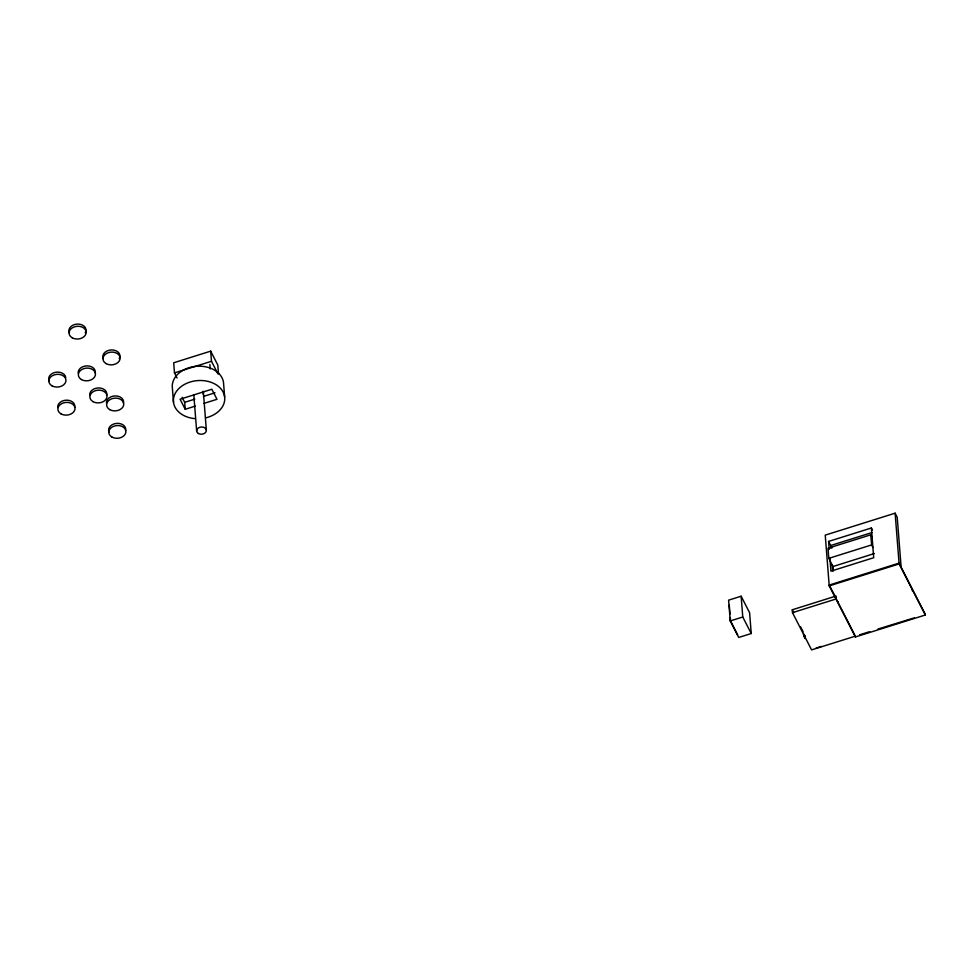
<?xml version="1.0" encoding="UTF-8"?>
<svg xmlns="http://www.w3.org/2000/svg" width="974" height="974" viewBox="0 0 974 974"><rect width="100%" height="100%" fill="white"/><g stroke="black" fill="none" stroke-linecap="round" stroke-linejoin="round"><path stroke-width="1.46" d="M218.493 373.724L217.811 365.043L210.688 351.151L173.689 362.778L174.48 372.896L177.073 377.949M174.48 372.896L211.48 361.281L210.688 351.151M195.336 406.109L185.23 409.275L184.683 402.323L194.788 399.145M203.444 396.43L214.998 392.802M203.992 403.382L216.983 399.303L211.833 389.247L180.08 399.218L185.23 409.275M901.145 567.209L897.212 517.267L895.118 513.176L825.234 535.128L829.227 585.885L855.416 636.959L925.3 615.008L925.239 614.204L899.051 563.13L829.166 585.082M829.203 549.433L828.582 541.434L871.377 527.993L872.424 530.039M872.047 532.534L830.676 545.525L830.883 548.192M872.107 537.331L870.805 534.799L828.01 548.24L828.813 558.358L833.001 566.527L833.342 570.922M828.813 558.358L871.608 544.916L870.805 534.799M833.001 566.527L874.372 553.536M741.141 596.222L728.601 600.154L730.244 620.949L738.706 637.459L751.246 633.526L749.603 612.731L741.141 596.222L742.772 617.005L751.246 633.526M829.227 585.885L899.112 563.934L895.118 513.176M730.244 620.949L742.772 617.005M855.416 636.959L855.355 636.156L811.586 649.889L792.495 612.658L792.276 609.785L834.621 596.478M792.495 612.658L836.264 598.925L836.033 596.039M804.889 636.192L805.072 638.53L803.745 635.937L805.048 635.535M816.102 648.087L821.399 646.419M859.652 634.804L869.685 631.651M877.988 629.046L914.367 617.833M899.112 563.934L925.3 615.008M871.608 544.916L872.899 547.449M828.582 541.434L831.942 547.985M831.845 589.927L836.228 598.462M829.69 586.092L831.224 588.71M836.264 598.925L854.661 634.804M792.276 609.785L793.64 612.439M800.591 626.854L803.136 631.822M737.647 634.829L730.537 620.962L730.269 617.54M211.48 361.281L217.957 373.906M182.101 397.295L184.683 402.323M912.321 589.988L912.48 591.084M871.377 527.993L873.715 557.712L830.919 571.154L829.885 558.005M837.92 601.762L837.969 602.382M832.21 564.981L832.66 570.837M803.562 633.599L803.745 635.937M729.295 605.219L730.001 614.156M224.641 396.881L223.521 382.575A25.726 19.09 -4.5 0 0 195.47 366.382A25.726 19.09 -4.5 0 0 172.374 388.066L173.506 402.372M209.873 364.422L210.226 368.927M203.371 392.145L206.354 430.082M193.789 394.64L196.663 431.129M69.41 332.974A8.596 6.38 -4.5 0 1 77.737 324.062A8.596 6.38 -4.5 0 1 85.262 332.828M78.188 373.188A8.596 6.38 -4.5 0 1 87.015 365.871A8.596 6.38 -4.5 0 1 95.196 373.018M89.73 395.237A8.596 6.38 -4.5 0 1 98.569 387.932A8.596 6.38 -4.5 0 1 106.738 395.079M194.849 418.625A25.726 19.09 -4.5 0 1 177.158 390.428A25.726 19.09 -4.5 0 1 219.71 387.518A25.726 19.09 -4.5 0 1 205.526 417.895M203.091 391.231A4.882 3.616 -4.5 0 1 202.957 394.007M103.354 358.822A8.596 6.38 -4.5 0 1 111.681 349.909A8.596 6.38 -4.5 0 1 119.205 358.663M49.211 381.017A8.596 6.38 -4.5 0 1 55.311 372.336A8.596 6.38 -4.5 0 1 65.782 377.571M106.47 403.212A8.596 6.38 -4.5 0 1 115.297 395.907A8.596 6.38 -4.5 0 1 123.479 403.053M109.125 432.249A8.596 6.38 -4.5 0 1 116.332 423.398A8.596 6.38 -4.5 0 1 125.634 430.471M57.734 407.485A8.596 6.38 -4.5 0 1 66.573 400.168A8.596 6.38 -4.5 0 1 74.742 407.315M72.161 337.771A8.596 6.38 -4.5 0 0 86.089 333.4A8.596 6.38 -4.5 0 0 74.608 326.777A8.596 6.38 -4.5 0 0 72.161 337.771M81.451 379.58A8.596 6.38 -4.5 0 0 95.367 375.209A8.596 6.38 -4.5 0 0 83.886 368.586A8.596 6.38 -4.5 0 0 81.451 379.58M92.993 401.641A8.596 6.38 -4.5 0 0 106.921 397.27A8.596 6.38 -4.5 0 0 95.44 390.647A8.596 6.38 -4.5 0 0 92.993 401.641M198.416 433.515A4.882 3.616 -4.5 0 0 206.318 431.032A4.882 3.616 -4.5 0 0 199.804 427.269A4.882 3.616 -4.5 0 0 198.416 433.515M106.105 363.619A8.596 6.38 -4.5 0 0 120.021 359.248A8.596 6.38 -4.5 0 0 108.552 352.612A8.596 6.38 -4.5 0 0 106.105 363.619M51.963 385.814A8.596 6.38 -4.5 0 0 65.879 381.443A8.596 6.38 -4.5 0 0 54.398 374.82A8.596 6.38 -4.5 0 0 51.963 385.814M109.721 409.616A8.596 6.38 -4.5 0 0 123.649 405.245A8.596 6.38 -4.5 0 0 112.168 398.622A8.596 6.38 -4.5 0 0 109.721 409.616M111.888 437.034A8.596 6.38 -4.5 0 0 125.804 432.663A8.596 6.38 -4.5 0 0 114.323 426.04A8.596 6.38 -4.5 0 0 111.888 437.034M60.997 413.877A8.596 6.38 -4.5 0 0 74.913 409.506A8.596 6.38 -4.5 0 0 63.432 402.883A8.596 6.38 -4.5 0 0 60.997 413.877"/></g></svg>
